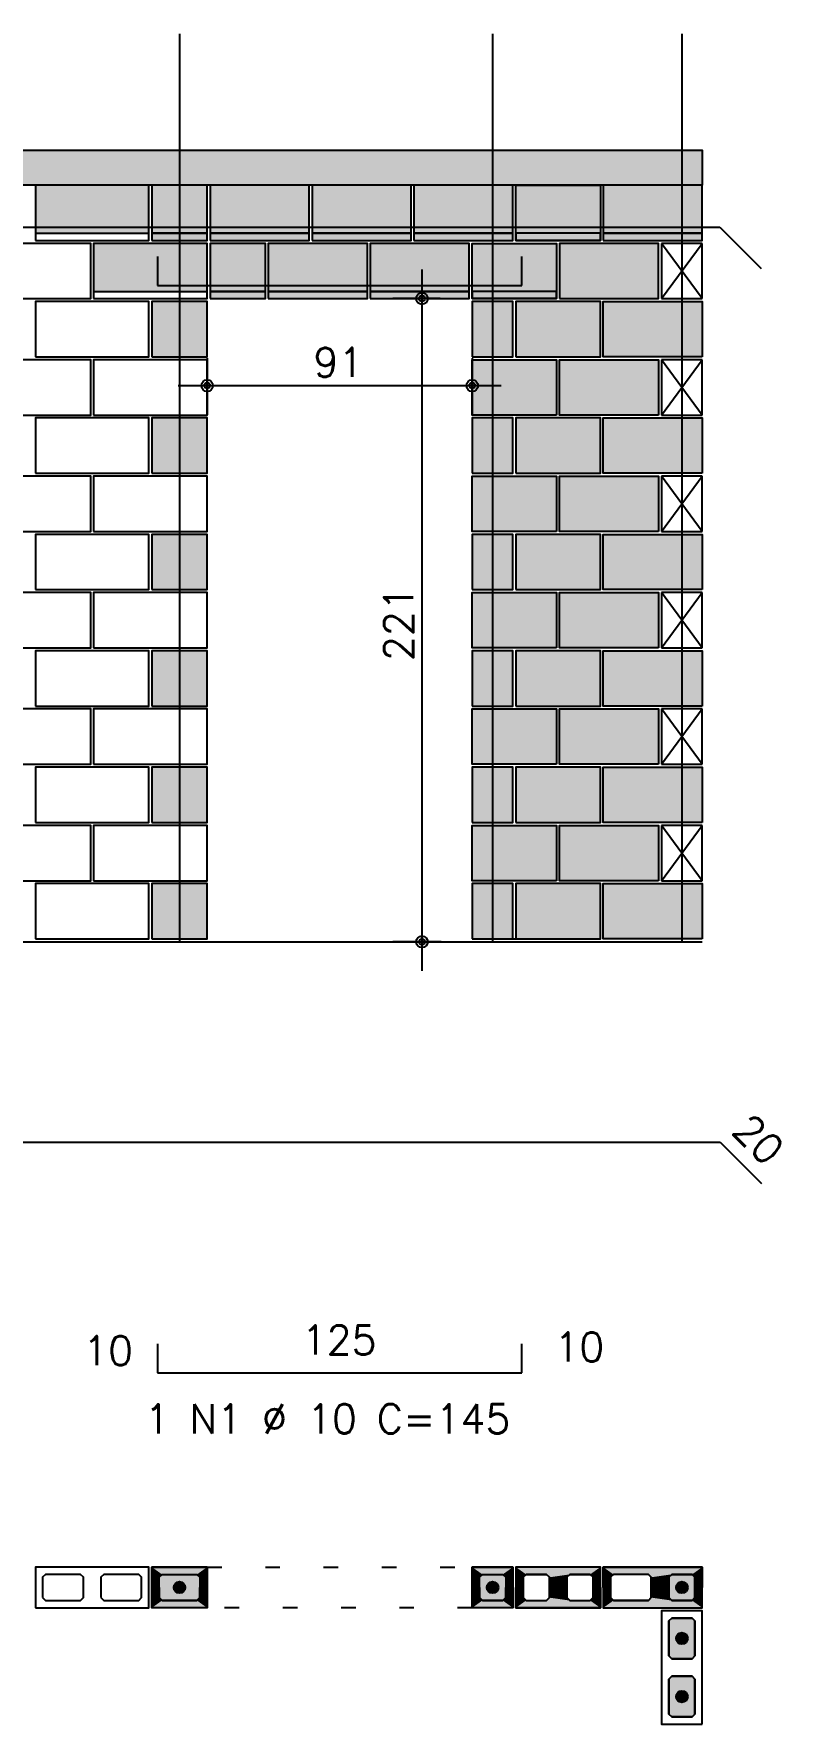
# Model space of a CAD drawing. Extents: x -1.9 to 86, y -1.6 to 61.
# Drawn here: x 60.09 to 65.21, y 31.15 to 42.76 of the extents above; entities that cross this region are included whole.
import ezdxf

# ---------------------------------------------------------------- set-up
doc = ezdxf.new("R2010")
doc.units = 0
doc.header["$MEASUREMENT"] = 0
doc.linetypes.add('ESTILO_TQS_0001', pattern=[0.45, 0.3, -0.15])
doc.linetypes.add('ESTILO_TQS_0002', pattern=[0.4, 0.1, -0.3])
for name, color, linetype in [('27', 4, 'CONTINUOUS'), ('PENA_01', 1, 'CONTINUOUS'), ('PENA_02', 2, 'CONTINUOUS'), ('PENA_03', 3, 'CONTINUOUS'), ('PENA_05', 5, 'CONTINUOUS'), ('PENA_09', 254, 'CONTINUOUS'), ('PENA_11', 252, 'CONTINUOUS'), ('PENA_21', 100, 'CONTINUOUS'), ('PENA_23', 50, 'CONTINUOUS')]:
    doc.layers.add(name, color=color, linetype=linetype)
doc.styles.get("Standard").update_dxf_attribs({"font": 'ROMANS.SHX'})

msp = doc.modelspace()

# ---------------------------------------------------------------- linework, layer by layer
at = {"layer": '27', "linetype": 'Continuous'}
for points in [[(63.396, 41.345), (63.976, 41.345), (63.976, 41.395), (63.396, 41.395), (63.396, 41.345)], [(63.096, 40.945), (63.676, 40.945), (63.676, 40.995), (63.096, 40.995), (63.096, 40.945)], [(63.396, 40.545), (63.976, 40.545), (63.976, 40.925), (63.396, 40.925), (63.396, 40.545)], [(63.676, 40.145), (63.096, 40.145), (63.096, 40.525), (63.676, 40.525), (63.676, 40.145)], [(63.396, 39.745), (63.976, 39.745), (63.976, 40.125), (63.396, 40.125), (63.396, 39.745)], [(63.676, 39.345), (63.096, 39.345), (63.096, 39.725), (63.676, 39.725), (63.676, 39.345)], [(63.396, 38.945), (63.976, 38.945), (63.976, 39.325), (63.396, 39.325), (63.396, 38.945)], [(63.676, 38.545), (63.096, 38.545), (63.096, 38.925), (63.676, 38.925), (63.676, 38.545)], [(63.396, 38.145), (63.976, 38.145), (63.976, 38.525), (63.396, 38.525), (63.396, 38.145)], [(63.676, 37.745), (63.096, 37.745), (63.096, 38.125), (63.676, 38.125), (63.676, 37.745)], [(63.396, 37.345), (63.976, 37.345), (63.976, 37.725), (63.396, 37.725), (63.396, 37.345)], [(63.676, 36.945), (63.096, 36.945), (63.096, 37.325), (63.676, 37.325), (63.676, 36.945)], [(63.396, 36.545), (63.976, 36.545), (63.976, 36.925), (63.396, 36.925), (63.396, 36.545)], [(63.976, 32.228), (63.396, 32.228), (63.396, 32.088), (63.446, 32.088), (63.446, 32.158), (63.466, 32.178), (63.606, 32.178), (63.626, 32.158), (63.626, 32.088), (63.746, 32.088), (63.746, 32.158), (63.766, 32.178), (63.906, 32.178), (63.926, 32.158), (63.926, 32.088), (63.976, 32.088), (63.976, 32.228)], [(63.976, 31.948), (63.396, 31.948), (63.396, 32.088), (63.446, 32.088), (63.446, 32.018), (63.466, 31.998), (63.606, 31.998), (63.626, 32.018), (63.626, 32.088), (63.746, 32.088), (63.746, 32.018), (63.766, 31.998), (63.906, 31.998), (63.926, 32.018), (63.926, 32.088), (63.976, 32.088), (63.976, 31.948)]]:
    msp.add_lwpolyline(points, dxfattribs=at)
for points in [[(63.396, 41.345), (63.976, 41.345), (63.976, 41.395)], [(63.396, 41.345), (63.976, 41.395), (63.396, 41.395)], [(63.396, 41.345), (63.396, 41.395), (63.396, 41.345)], [(63.096, 40.945), (63.676, 40.945), (63.676, 40.995)], [(63.096, 40.945), (63.676, 40.995), (63.096, 40.995)], [(63.096, 40.945), (63.096, 40.995), (63.096, 40.945)], [(63.396, 40.545), (63.976, 40.545), (63.976, 40.925)], [(63.396, 40.545), (63.976, 40.925), (63.396, 40.925)], [(63.396, 40.545), (63.396, 40.925), (63.396, 40.545)], [(63.676, 40.145), (63.096, 40.145), (63.096, 40.525)], [(63.676, 40.145), (63.096, 40.525), (63.676, 40.525)], [(63.676, 40.145), (63.676, 40.525), (63.676, 40.145)], [(63.396, 39.745), (63.976, 39.745), (63.976, 40.125)], [(63.396, 39.745), (63.976, 40.125), (63.396, 40.125)], [(63.396, 39.745), (63.396, 40.125), (63.396, 39.745)], [(63.676, 39.345), (63.096, 39.345), (63.096, 39.725)], [(63.676, 39.345), (63.096, 39.725), (63.676, 39.725)], [(63.676, 39.345), (63.676, 39.725), (63.676, 39.345)], [(63.396, 38.945), (63.976, 38.945), (63.976, 39.325)], [(63.396, 38.945), (63.976, 39.325), (63.396, 39.325)], [(63.396, 38.945), (63.396, 39.325), (63.396, 38.945)], [(63.676, 38.545), (63.096, 38.545), (63.096, 38.925)], [(63.676, 38.545), (63.096, 38.925), (63.676, 38.925)], [(63.676, 38.545), (63.676, 38.925), (63.676, 38.545)], [(63.396, 38.145), (63.976, 38.145), (63.976, 38.525)], [(63.396, 38.145), (63.976, 38.525), (63.396, 38.525)], [(63.396, 38.145), (63.396, 38.525), (63.396, 38.145)], [(63.676, 37.745), (63.096, 37.745), (63.096, 38.125)], [(63.676, 37.745), (63.096, 38.125), (63.676, 38.125)], [(63.676, 37.745), (63.676, 38.125), (63.676, 37.745)], [(63.396, 37.345), (63.976, 37.345), (63.976, 37.725)], [(63.396, 37.345), (63.976, 37.725), (63.396, 37.725)], [(63.396, 37.345), (63.396, 37.725), (63.396, 37.345)], [(63.676, 36.945), (63.096, 36.945), (63.096, 37.325)], [(63.676, 36.945), (63.096, 37.325), (63.676, 37.325)], [(63.676, 36.945), (63.676, 37.325), (63.676, 36.945)], [(63.396, 36.545), (63.976, 36.545), (63.976, 36.925)], [(63.396, 36.545), (63.976, 36.925), (63.396, 36.925)], [(63.396, 36.545), (63.396, 36.925), (63.396, 36.545)], [(63.976, 32.228), (63.396, 32.228), (63.466, 32.178)], [(63.396, 32.228), (63.396, 32.088), (63.446, 32.088)], [(63.396, 32.228), (63.446, 32.088), (63.446, 32.158)], [(63.396, 32.228), (63.446, 32.158), (63.466, 32.178)], [(63.976, 32.228), (63.466, 32.178), (63.606, 32.178)], [(63.976, 32.228), (63.606, 32.178), (63.626, 32.158)], [(63.976, 32.228), (63.626, 32.158), (63.766, 32.178)], [(63.626, 32.158), (63.746, 32.158), (63.766, 32.178)], [(63.976, 32.228), (63.766, 32.178), (63.906, 32.178)], [(63.976, 32.228), (63.906, 32.178), (63.926, 32.158)], [(63.976, 32.228), (63.926, 32.158), (63.976, 32.088)], [(63.396, 31.948), (63.396, 32.088), (63.446, 32.088)], [(63.396, 31.948), (63.446, 32.088), (63.446, 32.018)], [(63.626, 32.158), (63.626, 32.088), (63.746, 32.088)], [(63.626, 32.158), (63.746, 32.088), (63.746, 32.158)], [(63.626, 32.018), (63.626, 32.088), (63.746, 32.088)], [(63.626, 32.018), (63.746, 32.088), (63.746, 32.018)], [(63.976, 32.088), (63.926, 32.158), (63.926, 32.088)], [(63.976, 31.948), (63.926, 32.018), (63.976, 32.088)], [(63.976, 32.088), (63.926, 32.018), (63.926, 32.088)], [(63.396, 31.948), (63.446, 32.018), (63.466, 31.998)], [(63.976, 31.948), (63.396, 31.948), (63.466, 31.998)], [(63.976, 31.948), (63.466, 31.998), (63.606, 31.998)], [(63.976, 31.948), (63.606, 31.998), (63.626, 32.018)], [(63.976, 31.948), (63.626, 32.018), (63.766, 31.998)], [(63.626, 32.018), (63.746, 32.018), (63.766, 31.998)], [(63.976, 31.948), (63.766, 31.998), (63.906, 31.998)], [(63.976, 31.948), (63.906, 31.998), (63.926, 32.018)]]:
    msp.add_solid(points, dxfattribs=at)
at = {"layer": 'PENA_01', "linetype": 'Continuous'}
for p, q in [((60.096, 41.395), (60.876, 41.395)), ((60.896, 41.395), (61.276, 41.395)), ((61.296, 41.395), (61.976, 41.395)), ((61.996, 41.395), (62.676, 41.395)), ((62.696, 41.395), (63.376, 41.395)), ((63.996, 41.395), (64.676, 41.395)), ((62.751, 41.145), (62.751, 36.325)), ((60.496, 40.995), (61.276, 40.995)), ((61.296, 40.995), (61.676, 40.995)), ((61.696, 40.995), (62.376, 40.995)), ((62.396, 40.995), (63.076, 40.995)), ((62.876, 40.945), (62.551, 40.945)), ((61.276, 40.535), (61.276, 40.147)), ((63.096, 40.535), (63.096, 40.147)), ((61.076, 40.347), (63.296, 40.347)), ((62.883, 36.525), (62.551, 36.525))]:
    msp.add_line(p, q, dxfattribs=at)
for points in [[(60.146, 32.018), (60.166, 31.998), (60.406, 31.998), (60.426, 32.018), (60.426, 32.158), (60.406, 32.178), (60.166, 32.178), (60.146, 32.158), (60.146, 32.018)], [(60.546, 32.018), (60.566, 31.998), (60.806, 31.998), (60.826, 32.018), (60.826, 32.158), (60.806, 32.178), (60.566, 32.178), (60.546, 32.158), (60.546, 32.018)], [(60.966, 32.178), (61.206, 32.178), (61.226, 32.158), (61.226, 32.018), (61.206, 31.998), (60.966, 31.998), (60.946, 32.018), (60.946, 32.158), (60.966, 32.178)], [(63.146, 32.158), (63.166, 32.178), (63.306, 32.178), (63.326, 32.158), (63.326, 32.018), (63.306, 31.998), (63.166, 31.998), (63.146, 32.018), (63.146, 32.158)], [(64.306, 32.178), (64.066, 32.178), (64.046, 32.158), (64.046, 32.018), (64.066, 31.998), (64.306, 31.998), (64.326, 32.018), (64.326, 32.158), (64.306, 32.178)], [(64.606, 32.178), (64.466, 32.178), (64.446, 32.158), (64.446, 32.018), (64.466, 31.998), (64.606, 31.998), (64.626, 32.018), (64.626, 32.158), (64.606, 32.178)], [(64.606, 31.598), (64.626, 31.618), (64.626, 31.858), (64.606, 31.878), (64.466, 31.878), (64.446, 31.858), (64.446, 31.618), (64.466, 31.598), (64.606, 31.598)], [(64.606, 31.198), (64.626, 31.218), (64.626, 31.458), (64.606, 31.478), (64.466, 31.478), (64.446, 31.458), (64.446, 31.218), (64.466, 31.198), (64.606, 31.198)]]:
    msp.add_lwpolyline(points, dxfattribs=at)
at = {"layer": 'PENA_01', "linetype": 'ESTILO_TQS_0001'}
for points in [[(63.446, 32.018), (63.466, 31.998), (63.606, 31.998), (63.626, 32.018), (63.626, 32.158), (63.606, 32.178), (63.466, 32.178), (63.446, 32.158), (63.446, 32.018)], [(63.746, 32.018), (63.766, 31.998), (63.906, 31.998), (63.926, 32.018), (63.926, 32.158), (63.906, 32.178), (63.766, 32.178), (63.746, 32.158), (63.746, 32.018)]]:
    msp.add_lwpolyline(points, dxfattribs=at)
at = {"layer": 'PENA_02', "linetype": 'ESTILO_TQS_0001'}
for p, q in [((63.976, 41.395), (63.396, 41.395)), ((63.676, 40.995), (63.096, 40.995))]:
    msp.add_line(p, q, dxfattribs=at)
at = {"layer": 'PENA_02', "linetype": 'Continuous'}
for p, q in [((64.676, 41.325), (64.396, 41.325)), ((64.396, 41.325), (64.396, 40.945)), ((64.676, 40.945), (64.676, 41.325)), ((64.396, 40.945), (64.676, 40.945)), ((64.676, 40.525), (64.396, 40.525)), ((64.396, 40.525), (64.396, 40.145)), ((64.676, 40.145), (64.676, 40.525)), ((64.396, 40.145), (64.676, 40.145)), ((64.676, 39.725), (64.396, 39.725)), ((64.396, 39.725), (64.396, 39.345)), ((64.676, 39.345), (64.676, 39.725)), ((64.396, 39.345), (64.676, 39.345)), ((64.676, 38.925), (64.396, 38.925)), ((64.396, 38.925), (64.396, 38.545)), ((64.676, 38.545), (64.676, 38.925)), ((64.396, 38.545), (64.676, 38.545)), ((64.676, 38.125), (64.396, 38.125)), ((64.396, 38.125), (64.396, 37.745)), ((64.676, 37.745), (64.676, 38.125)), ((64.396, 37.745), (64.676, 37.745)), ((64.676, 37.325), (64.396, 37.325)), ((64.396, 37.325), (64.396, 36.945)), ((64.676, 36.945), (64.676, 37.325)), ((64.396, 36.945), (64.676, 36.945)), ((37.576, 36.525), (64.676, 36.525))]:
    msp.add_line(p, q, dxfattribs=at)
for points in [[(37.576, 41.965), (64.676, 41.965), (64.676, 41.725), (36.596, 41.725), (36.596, 41.938), (36.916, 42.045), (36.276, 42.045), (36.596, 42.152), (36.596, 42.365), (37.576, 42.365), (37.576, 41.965)], [(60.096, 41.345), (60.876, 41.345), (60.876, 41.725), (60.096, 41.725), (60.096, 41.345)], [(60.896, 41.345), (61.276, 41.345), (61.276, 41.725), (60.896, 41.725), (60.896, 41.345)], [(61.296, 41.345), (61.976, 41.345), (61.976, 41.725), (61.296, 41.725), (61.296, 41.345)], [(61.996, 41.345), (62.676, 41.345), (62.676, 41.725), (61.996, 41.725), (61.996, 41.345)], [(62.696, 41.345), (63.376, 41.345), (63.376, 41.725), (62.696, 41.725), (62.696, 41.345)], [(63.976, 41.345), (63.396, 41.345), (63.396, 41.725), (63.976, 41.725), (63.976, 41.345)], [(63.996, 41.345), (64.676, 41.345), (64.676, 41.725), (63.996, 41.725), (63.996, 41.345)], [(59.696, 40.945), (60.476, 40.945), (60.476, 41.325), (59.696, 41.325), (59.696, 40.945)], [(60.496, 40.945), (61.276, 40.945), (61.276, 41.325), (60.496, 41.325), (60.496, 40.945)], [(61.296, 40.945), (61.676, 40.945), (61.676, 41.325), (61.296, 41.325), (61.296, 40.945)], [(61.696, 40.945), (62.376, 40.945), (62.376, 41.325), (61.696, 41.325), (61.696, 40.945)], [(62.396, 40.945), (63.076, 40.945), (63.076, 41.325), (62.396, 41.325), (62.396, 40.945)], [(63.676, 40.945), (63.096, 40.945), (63.096, 41.325), (63.676, 41.325), (63.676, 40.945)], [(63.696, 40.945), (64.376, 40.945), (64.376, 41.325), (63.696, 41.325), (63.696, 40.945)], [(60.096, 40.545), (60.876, 40.545), (60.876, 40.925), (60.096, 40.925), (60.096, 40.545)], [(60.896, 40.545), (61.276, 40.545), (61.276, 40.925), (60.896, 40.925), (60.896, 40.545)], [(63.096, 40.545), (63.376, 40.545), (63.376, 40.925), (63.096, 40.925), (63.096, 40.545)], [(63.396, 40.545), (63.976, 40.545), (63.976, 40.925), (63.396, 40.925), (63.396, 40.545)], [(64.676, 40.545), (63.996, 40.545), (63.996, 40.925), (64.676, 40.925), (64.676, 40.545)], [(59.696, 40.145), (60.476, 40.145), (60.476, 40.525), (59.696, 40.525), (59.696, 40.145)], [(60.496, 40.145), (61.276, 40.145), (61.276, 40.525), (60.496, 40.525), (60.496, 40.145)], [(63.676, 40.145), (63.096, 40.145), (63.096, 40.525), (63.676, 40.525), (63.676, 40.145)], [(64.376, 40.145), (63.696, 40.145), (63.696, 40.525), (64.376, 40.525), (64.376, 40.145)], [(60.096, 39.745), (60.876, 39.745), (60.876, 40.125), (60.096, 40.125), (60.096, 39.745)], [(60.896, 39.745), (61.276, 39.745), (61.276, 40.125), (60.896, 40.125), (60.896, 39.745)], [(63.096, 39.745), (63.376, 39.745), (63.376, 40.125), (63.096, 40.125), (63.096, 39.745)], [(63.396, 39.745), (63.976, 39.745), (63.976, 40.125), (63.396, 40.125), (63.396, 39.745)], [(64.676, 39.745), (63.996, 39.745), (63.996, 40.125), (64.676, 40.125), (64.676, 39.745)], [(59.696, 39.345), (60.476, 39.345), (60.476, 39.725), (59.696, 39.725), (59.696, 39.345)], [(60.496, 39.345), (61.276, 39.345), (61.276, 39.725), (60.496, 39.725), (60.496, 39.345)], [(63.676, 39.345), (63.096, 39.345), (63.096, 39.725), (63.676, 39.725), (63.676, 39.345)], [(64.376, 39.345), (63.696, 39.345), (63.696, 39.725), (64.376, 39.725), (64.376, 39.345)], [(60.096, 38.945), (60.876, 38.945), (60.876, 39.325), (60.096, 39.325), (60.096, 38.945)], [(60.896, 38.945), (61.276, 38.945), (61.276, 39.325), (60.896, 39.325), (60.896, 38.945)], [(63.096, 38.945), (63.376, 38.945), (63.376, 39.325), (63.096, 39.325), (63.096, 38.945)], [(63.396, 38.945), (63.976, 38.945), (63.976, 39.325), (63.396, 39.325), (63.396, 38.945)], [(64.676, 38.945), (63.996, 38.945), (63.996, 39.325), (64.676, 39.325), (64.676, 38.945)], [(59.696, 38.545), (60.476, 38.545), (60.476, 38.925), (59.696, 38.925), (59.696, 38.545)], [(60.496, 38.545), (61.276, 38.545), (61.276, 38.925), (60.496, 38.925), (60.496, 38.545)], [(63.676, 38.545), (63.096, 38.545), (63.096, 38.925), (63.676, 38.925), (63.676, 38.545)], [(64.376, 38.545), (63.696, 38.545), (63.696, 38.925), (64.376, 38.925), (64.376, 38.545)], [(60.096, 38.145), (60.876, 38.145), (60.876, 38.525), (60.096, 38.525), (60.096, 38.145)], [(60.896, 38.145), (61.276, 38.145), (61.276, 38.525), (60.896, 38.525), (60.896, 38.145)], [(63.096, 38.145), (63.376, 38.145), (63.376, 38.525), (63.096, 38.525), (63.096, 38.145)], [(63.396, 38.145), (63.976, 38.145), (63.976, 38.525), (63.396, 38.525), (63.396, 38.145)], [(64.676, 38.145), (63.996, 38.145), (63.996, 38.525), (64.676, 38.525), (64.676, 38.145)], [(59.696, 37.745), (60.476, 37.745), (60.476, 38.125), (59.696, 38.125), (59.696, 37.745)], [(60.496, 37.745), (61.276, 37.745), (61.276, 38.125), (60.496, 38.125), (60.496, 37.745)], [(63.676, 37.745), (63.096, 37.745), (63.096, 38.125), (63.676, 38.125), (63.676, 37.745)], [(64.376, 37.745), (63.696, 37.745), (63.696, 38.125), (64.376, 38.125), (64.376, 37.745)], [(60.096, 37.345), (60.876, 37.345), (60.876, 37.725), (60.096, 37.725), (60.096, 37.345)], [(60.896, 37.345), (61.276, 37.345), (61.276, 37.725), (60.896, 37.725), (60.896, 37.345)], [(63.096, 37.345), (63.376, 37.345), (63.376, 37.725), (63.096, 37.725), (63.096, 37.345)], [(63.396, 37.345), (63.976, 37.345), (63.976, 37.725), (63.396, 37.725), (63.396, 37.345)], [(64.676, 37.345), (63.996, 37.345), (63.996, 37.725), (64.676, 37.725), (64.676, 37.345)], [(59.696, 36.945), (60.476, 36.945), (60.476, 37.325), (59.696, 37.325), (59.696, 36.945)], [(60.496, 36.945), (61.276, 36.945), (61.276, 37.325), (60.496, 37.325), (60.496, 36.945)], [(63.676, 36.945), (63.096, 36.945), (63.096, 37.325), (63.676, 37.325), (63.676, 36.945)], [(64.376, 36.945), (63.696, 36.945), (63.696, 37.325), (64.376, 37.325), (64.376, 36.945)], [(60.096, 36.545), (60.876, 36.545), (60.876, 36.925), (60.096, 36.925), (60.096, 36.545)], [(60.896, 36.545), (61.276, 36.545), (61.276, 36.925), (60.896, 36.925), (60.896, 36.545)], [(63.096, 36.545), (63.376, 36.545), (63.376, 36.925), (63.096, 36.925), (63.096, 36.545)], [(63.396, 36.545), (63.976, 36.545), (63.976, 36.925), (63.396, 36.925), (63.396, 36.545)], [(64.676, 36.545), (63.996, 36.545), (63.996, 36.925), (64.676, 36.925), (64.676, 36.545)], [(60.096, 31.948), (60.876, 31.948), (60.876, 32.228), (60.096, 32.228), (60.096, 31.948)], [(60.896, 32.228), (61.276, 32.228), (61.276, 31.948), (60.896, 31.948), (60.896, 32.228)], [(63.096, 32.228), (63.376, 32.228), (63.376, 31.948), (63.096, 31.948), (63.096, 32.228)], [(63.396, 31.948), (63.976, 31.948), (63.976, 32.228), (63.396, 32.228), (63.396, 31.948)], [(64.676, 32.228), (63.996, 32.228), (63.996, 31.948), (64.676, 31.948), (64.676, 32.228)], [(64.676, 31.148), (64.676, 31.928), (64.396, 31.928), (64.396, 31.148), (64.676, 31.148)]]:
    msp.add_lwpolyline(points, dxfattribs=at)
for centre, radius in [((62.751, 40.945), 0.04), ((62.751, 40.945), 0.02), ((61.276, 40.347), 0.04), ((61.276, 40.347), 0.02), ((63.096, 40.347), 0.04), ((63.096, 40.347), 0.02), ((62.751, 36.525), 0.04), ((62.751, 36.525), 0.02)]:
    msp.add_circle(centre, radius, dxfattribs=at)
at = {"layer": 'PENA_03', "linetype": 'Continuous'}
for p, q in [((64.396, 40.945), (64.676, 41.325)), ((64.676, 40.945), (64.396, 41.325)), ((64.396, 40.145), (64.676, 40.525)), ((64.676, 40.145), (64.396, 40.525)), ((64.396, 39.345), (64.676, 39.725)), ((64.676, 39.345), (64.396, 39.725)), ((64.396, 38.545), (64.676, 38.925)), ((64.676, 38.545), (64.396, 38.925)), ((64.396, 37.745), (64.676, 38.125)), ((64.676, 37.745), (64.396, 38.125)), ((64.396, 36.945), (64.676, 37.325)), ((64.676, 36.945), (64.396, 37.325)), ((63.096, 36.545), (63.496, 36.545))]:
    msp.add_line(p, q, dxfattribs=at)
for points in [[(61.226, 32.018), (61.206, 31.998), (60.966, 31.998), (60.946, 32.018), (60.946, 32.158), (60.966, 32.178), (61.206, 32.178), (61.226, 32.158), (61.226, 32.018)], [(63.306, 32.178), (63.326, 32.158), (63.326, 32.018), (63.306, 31.998), (63.166, 31.998), (63.146, 32.018), (63.146, 32.158), (63.166, 32.178), (63.306, 32.178)], [(64.466, 31.998), (64.446, 32.018), (64.446, 32.158), (64.466, 32.178), (64.606, 32.178), (64.626, 32.158), (64.626, 32.018), (64.606, 31.998), (64.466, 31.998)], [(64.606, 31.878), (64.626, 31.858), (64.626, 31.618), (64.606, 31.598), (64.466, 31.598), (64.446, 31.618), (64.446, 31.858), (64.466, 31.878), (64.606, 31.878)], [(64.606, 31.478), (64.626, 31.458), (64.626, 31.218), (64.606, 31.198), (64.466, 31.198), (64.446, 31.218), (64.446, 31.458), (64.466, 31.478), (64.606, 31.478)]]:
    msp.add_lwpolyline(points, dxfattribs=at)
at = {"layer": 'PENA_03', "linetype": 'ESTILO_TQS_0002'}
msp.add_lwpolyline([(63.096, 31.948), (61.276, 31.948), (61.276, 32.228), (63.096, 32.228), (63.096, 31.948)], dxfattribs=at)
at = {"layer": 'PENA_03', "linetype": 'Continuous'}
for centre in [(61.086, 32.088), (63.236, 32.088), (64.536, 32.088), (64.536, 31.738), (64.536, 31.338)]:
    msp.add_circle(centre, 0.04, dxfattribs=at)
for points in [[(61.126, 32.088), (61.066, 32.123), (61.048, 32.102)], [(61.126, 32.088), (61.048, 32.102), (61.048, 32.075)], [(61.126, 32.088), (61.048, 32.075), (61.066, 32.054)], [(61.126, 32.088), (61.093, 32.128), (61.066, 32.123)], [(61.126, 32.088), (61.066, 32.054), (61.093, 32.049)], [(61.126, 32.088), (61.116, 32.114), (61.093, 32.128)], [(61.126, 32.088), (61.093, 32.049), (61.116, 32.063)], [(61.126, 32.088), (61.116, 32.063), (61.126, 32.088)], [(63.276, 32.088), (63.216, 32.123), (63.198, 32.102)], [(63.276, 32.088), (63.198, 32.102), (63.198, 32.075)], [(63.276, 32.088), (63.198, 32.075), (63.216, 32.054)], [(63.276, 32.088), (63.243, 32.128), (63.216, 32.123)], [(63.276, 32.088), (63.216, 32.054), (63.243, 32.049)], [(63.276, 32.088), (63.266, 32.114), (63.243, 32.128)], [(63.276, 32.088), (63.243, 32.049), (63.266, 32.063)], [(63.276, 32.088), (63.266, 32.063), (63.276, 32.088)], [(64.576, 32.088), (64.516, 32.123), (64.498, 32.102)], [(64.576, 32.088), (64.498, 32.102), (64.498, 32.075)], [(64.576, 32.088), (64.498, 32.075), (64.516, 32.054)], [(64.576, 32.088), (64.543, 32.128), (64.516, 32.123)], [(64.576, 32.088), (64.516, 32.054), (64.543, 32.049)], [(64.576, 32.088), (64.566, 32.114), (64.543, 32.128)], [(64.576, 32.088), (64.543, 32.049), (64.566, 32.063)], [(64.576, 32.088), (64.566, 32.063), (64.576, 32.088)], [(64.576, 31.738), (64.516, 31.773), (64.498, 31.752)], [(64.576, 31.738), (64.498, 31.752), (64.498, 31.725)], [(64.576, 31.738), (64.498, 31.725), (64.516, 31.704)], [(64.576, 31.738), (64.543, 31.778), (64.516, 31.773)], [(64.576, 31.738), (64.516, 31.704), (64.543, 31.699)], [(64.576, 31.738), (64.566, 31.764), (64.543, 31.778)], [(64.576, 31.738), (64.543, 31.699), (64.566, 31.713)], [(64.576, 31.738), (64.566, 31.713), (64.576, 31.738)], [(64.576, 31.338), (64.516, 31.373), (64.498, 31.352)], [(64.576, 31.338), (64.543, 31.378), (64.516, 31.373)], [(64.576, 31.338), (64.566, 31.364), (64.543, 31.378)], [(64.576, 31.338), (64.498, 31.352), (64.498, 31.325)], [(64.576, 31.338), (64.498, 31.325), (64.516, 31.304)], [(64.576, 31.338), (64.516, 31.304), (64.543, 31.299)], [(64.576, 31.338), (64.543, 31.299), (64.566, 31.313)], [(64.576, 31.338), (64.566, 31.313), (64.576, 31.338)]]:
    msp.add_solid(points, dxfattribs=at)
at = {"layer": 'PENA_05', "linetype": 'Continuous'}
for p, q in [((50.645, 41.435), (64.797, 41.435)), ((64.797, 41.435), (65.08, 41.152)), ((60.936, 41.235), (60.936, 41.035)), ((63.436, 41.035), (63.436, 41.235)), ((60.936, 41.035), (63.436, 41.035)), ((50.648, 35.148), (64.799, 35.148)), ((64.799, 35.148), (65.082, 34.865)), ((60.936, 33.762), (60.936, 33.562)), ((63.436, 33.562), (63.436, 33.762)), ((60.936, 33.562), (63.436, 33.562))]:
    msp.add_line(p, q, dxfattribs=at)
for points in [[(61.086, 42.765), (61.086, 36.525)], [(63.236, 42.765), (63.236, 36.525)], [(64.536, 42.765), (64.536, 36.525)]]:
    msp.add_lwpolyline(points, dxfattribs=at)
at = {"layer": 'PENA_09', "linetype": 'Continuous'}
for points in [[(60.096, 41.395), (60.876, 41.395), (60.876, 41.725), (60.096, 41.725), (60.096, 41.395)], [(60.896, 41.395), (61.276, 41.395), (61.276, 41.725), (60.896, 41.725), (60.896, 41.395)], [(61.296, 41.395), (61.976, 41.395), (61.976, 41.725), (61.296, 41.725), (61.296, 41.395)], [(61.996, 41.395), (62.676, 41.395), (62.676, 41.725), (61.996, 41.725), (61.996, 41.395)], [(62.696, 41.395), (63.376, 41.395), (63.376, 41.725), (62.696, 41.725), (62.696, 41.395)], [(63.396, 41.725), (63.976, 41.725), (63.976, 41.395), (63.396, 41.395), (63.396, 41.725)], [(63.996, 41.395), (64.676, 41.395), (64.676, 41.725), (63.996, 41.725), (63.996, 41.395)], [(60.496, 40.995), (61.276, 40.995), (61.276, 41.325), (60.496, 41.325), (60.496, 40.995)], [(61.296, 40.995), (61.676, 40.995), (61.676, 41.325), (61.296, 41.325), (61.296, 40.995)], [(61.696, 40.995), (62.376, 40.995), (62.376, 41.325), (61.696, 41.325), (61.696, 40.995)], [(62.396, 40.995), (63.076, 40.995), (63.076, 41.325), (62.396, 41.325), (62.396, 40.995)], [(63.096, 41.325), (63.676, 41.325), (63.676, 40.995), (63.096, 40.995), (63.096, 41.325)], [(63.096, 40.545), (63.376, 40.545), (63.376, 40.925), (63.096, 40.925), (63.096, 40.545)], [(63.096, 39.745), (63.376, 39.745), (63.376, 40.125), (63.096, 40.125), (63.096, 39.745)], [(63.096, 38.945), (63.376, 38.945), (63.376, 39.325), (63.096, 39.325), (63.096, 38.945)], [(63.096, 38.145), (63.376, 38.145), (63.376, 38.525), (63.096, 38.525), (63.096, 38.145)], [(63.096, 37.345), (63.376, 37.345), (63.376, 37.725), (63.096, 37.725), (63.096, 37.345)], [(63.096, 36.545), (63.376, 36.545), (63.376, 36.925), (63.096, 36.925), (63.096, 36.545)], [(63.326, 32.088), (63.376, 32.088), (63.376, 32.228), (63.096, 32.228), (63.096, 32.088), (63.146, 32.088), (63.146, 32.158), (63.166, 32.178), (63.306, 32.178), (63.326, 32.158), (63.326, 32.088)], [(63.326, 32.088), (63.376, 32.088), (63.376, 31.948), (63.096, 31.948), (63.096, 32.088), (63.146, 32.088), (63.146, 32.018), (63.166, 31.998), (63.306, 31.998), (63.326, 32.018), (63.326, 32.088)]]:
    msp.add_lwpolyline(points, dxfattribs=at)
for points in [[(60.096, 41.395), (60.876, 41.395), (60.876, 41.725)], [(60.096, 41.395), (60.876, 41.725), (60.096, 41.725)], [(60.096, 41.395), (60.096, 41.725), (60.096, 41.395)], [(60.896, 41.395), (61.276, 41.395), (61.276, 41.725)], [(60.896, 41.395), (61.276, 41.725), (60.896, 41.725)], [(60.896, 41.395), (60.896, 41.725), (60.896, 41.395)], [(61.296, 41.395), (61.976, 41.395), (61.976, 41.725)], [(61.296, 41.395), (61.976, 41.725), (61.296, 41.725)], [(61.296, 41.395), (61.296, 41.725), (61.296, 41.395)], [(61.996, 41.395), (62.676, 41.395), (62.676, 41.725)], [(61.996, 41.395), (62.676, 41.725), (61.996, 41.725)], [(61.996, 41.395), (61.996, 41.725), (61.996, 41.395)], [(62.696, 41.395), (63.376, 41.395), (63.376, 41.725)], [(62.696, 41.395), (63.376, 41.725), (62.696, 41.725)], [(62.696, 41.395), (62.696, 41.725), (62.696, 41.395)], [(63.396, 41.725), (63.976, 41.725), (63.976, 41.395)], [(63.396, 41.725), (63.976, 41.395), (63.396, 41.395)], [(63.396, 41.725), (63.396, 41.395), (63.396, 41.725)], [(63.996, 41.395), (64.676, 41.395), (64.676, 41.725)], [(63.996, 41.395), (64.676, 41.725), (63.996, 41.725)], [(63.996, 41.395), (63.996, 41.725), (63.996, 41.395)], [(60.496, 40.995), (61.276, 40.995), (61.276, 41.325)], [(60.496, 40.995), (61.276, 41.325), (60.496, 41.325)], [(60.496, 40.995), (60.496, 41.325), (60.496, 40.995)], [(61.296, 40.995), (61.676, 40.995), (61.676, 41.325)], [(61.296, 40.995), (61.676, 41.325), (61.296, 41.325)], [(61.296, 40.995), (61.296, 41.325), (61.296, 40.995)], [(61.696, 40.995), (62.376, 40.995), (62.376, 41.325)], [(61.696, 40.995), (62.376, 41.325), (61.696, 41.325)], [(61.696, 40.995), (61.696, 41.325), (61.696, 40.995)], [(62.396, 40.995), (63.076, 40.995), (63.076, 41.325)], [(62.396, 40.995), (63.076, 41.325), (62.396, 41.325)], [(62.396, 40.995), (62.396, 41.325), (62.396, 40.995)], [(63.096, 41.325), (63.676, 41.325), (63.676, 40.995)], [(63.096, 41.325), (63.676, 40.995), (63.096, 40.995)], [(63.096, 41.325), (63.096, 40.995), (63.096, 41.325)], [(63.096, 40.545), (63.376, 40.545), (63.376, 40.925)], [(63.096, 40.545), (63.376, 40.925), (63.096, 40.925)], [(63.096, 40.545), (63.096, 40.925), (63.096, 40.545)], [(63.096, 39.745), (63.376, 39.745), (63.376, 40.125)], [(63.096, 39.745), (63.376, 40.125), (63.096, 40.125)], [(63.096, 39.745), (63.096, 40.125), (63.096, 39.745)], [(63.096, 38.945), (63.376, 38.945), (63.376, 39.325)], [(63.096, 38.945), (63.376, 39.325), (63.096, 39.325)], [(63.096, 38.945), (63.096, 39.325), (63.096, 38.945)], [(63.096, 38.145), (63.376, 38.145), (63.376, 38.525)], [(63.096, 38.145), (63.376, 38.525), (63.096, 38.525)], [(63.096, 38.145), (63.096, 38.525), (63.096, 38.145)], [(63.096, 37.345), (63.376, 37.345), (63.376, 37.725)], [(63.096, 37.345), (63.376, 37.725), (63.096, 37.725)], [(63.096, 37.345), (63.096, 37.725), (63.096, 37.345)], [(63.096, 36.545), (63.376, 36.545), (63.376, 36.925)], [(63.096, 36.545), (63.376, 36.925), (63.096, 36.925)], [(63.096, 36.545), (63.096, 36.925), (63.096, 36.545)], [(63.096, 32.088), (63.146, 32.158), (63.096, 32.228)], [(63.146, 32.158), (63.166, 32.178), (63.096, 32.228)], [(63.096, 32.228), (63.166, 32.178), (63.376, 32.228)], [(63.166, 32.178), (63.306, 32.178), (63.376, 32.228)], [(63.376, 32.228), (63.306, 32.178), (63.326, 32.158)], [(63.376, 32.088), (63.376, 32.228), (63.326, 32.158)], [(63.146, 32.158), (63.096, 32.088), (63.146, 32.088)], [(63.096, 32.088), (63.146, 32.018), (63.096, 31.948)], [(63.146, 32.018), (63.096, 32.088), (63.146, 32.088)], [(63.326, 32.088), (63.376, 32.088), (63.326, 32.158)], [(63.326, 32.088), (63.376, 32.088), (63.326, 32.018)], [(63.376, 32.088), (63.376, 31.948), (63.326, 32.018)], [(63.146, 32.018), (63.166, 31.998), (63.096, 31.948)], [(63.096, 31.948), (63.166, 31.998), (63.376, 31.948)], [(63.166, 31.998), (63.306, 31.998), (63.376, 31.948)], [(63.376, 31.948), (63.306, 31.998), (63.326, 32.018)]]:
    msp.add_solid(points, dxfattribs=at)
at = {"layer": 'PENA_11', "linetype": 'Continuous'}
for points in [[(64.676, 41.725), (36.596, 41.725), (37.576, 41.965)], [(64.676, 41.725), (37.576, 41.965), (64.676, 41.965)], [(61.226, 32.018), (60.946, 32.158), (60.966, 32.178)], [(61.226, 32.018), (60.966, 32.178), (61.206, 32.178)], [(61.226, 32.018), (61.206, 32.178), (61.226, 32.158)], [(63.306, 32.178), (63.166, 31.998), (63.146, 32.018)], [(63.306, 32.178), (63.146, 32.018), (63.146, 32.158)], [(63.306, 32.178), (63.146, 32.158), (63.166, 32.178)], [(63.306, 32.178), (63.306, 31.998), (63.166, 31.998)], [(63.306, 32.178), (63.166, 32.178), (63.306, 32.178)], [(63.306, 32.178), (63.326, 32.158), (63.326, 32.018)], [(63.306, 32.178), (63.326, 32.018), (63.306, 31.998)], [(64.466, 31.998), (64.446, 32.158), (64.466, 32.178)], [(64.466, 31.998), (64.466, 32.178), (64.606, 32.178)], [(64.466, 31.998), (64.606, 32.178), (64.626, 32.158)], [(61.226, 32.018), (60.946, 32.018), (60.946, 32.158)], [(61.226, 32.018), (61.226, 32.158), (61.226, 32.018)], [(64.466, 31.998), (64.446, 32.018), (64.446, 32.158)], [(64.466, 31.998), (64.626, 32.158), (64.626, 32.018)], [(61.226, 32.018), (60.966, 31.998), (60.946, 32.018)], [(61.226, 32.018), (61.206, 31.998), (60.966, 31.998)], [(64.466, 31.998), (64.626, 32.018), (64.606, 31.998)], [(64.466, 31.998), (64.606, 31.998), (64.466, 31.998)], [(64.606, 31.878), (64.466, 31.598), (64.446, 31.618)], [(64.606, 31.878), (64.446, 31.618), (64.446, 31.858)], [(64.606, 31.878), (64.446, 31.858), (64.466, 31.878)], [(64.606, 31.878), (64.606, 31.598), (64.466, 31.598)], [(64.606, 31.878), (64.466, 31.878), (64.606, 31.878)], [(64.606, 31.878), (64.626, 31.858), (64.626, 31.618)], [(64.606, 31.878), (64.626, 31.618), (64.606, 31.598)], [(64.606, 31.478), (64.466, 31.198), (64.446, 31.218)], [(64.606, 31.478), (64.446, 31.218), (64.446, 31.458)], [(64.606, 31.478), (64.446, 31.458), (64.466, 31.478)], [(64.606, 31.478), (64.606, 31.198), (64.466, 31.198)], [(64.606, 31.478), (64.466, 31.478), (64.606, 31.478)], [(64.606, 31.478), (64.626, 31.458), (64.626, 31.218)], [(64.606, 31.478), (64.626, 31.218), (64.606, 31.198)]]:
    msp.add_solid(points, dxfattribs=at)
at = {"layer": 'PENA_21', "linetype": 'Continuous'}
for points in [[(61.296, 41.345), (61.976, 41.345), (61.976, 41.395), (61.296, 41.395), (61.296, 41.345)], [(61.996, 41.345), (62.676, 41.345), (62.676, 41.395), (61.996, 41.395), (61.996, 41.345)], [(62.696, 41.345), (63.376, 41.345), (63.376, 41.395), (62.696, 41.395), (62.696, 41.345)], [(63.996, 41.345), (64.676, 41.345), (64.676, 41.395), (63.996, 41.395), (63.996, 41.345)], [(63.696, 40.945), (64.376, 40.945), (64.376, 41.325), (63.696, 41.325), (63.696, 40.945)], [(61.696, 40.945), (62.376, 40.945), (62.376, 40.995), (61.696, 40.995), (61.696, 40.945)], [(62.396, 40.945), (63.076, 40.945), (63.076, 40.995), (62.396, 40.995), (62.396, 40.945)], [(64.676, 40.545), (63.996, 40.545), (63.996, 40.925), (64.676, 40.925), (64.676, 40.545)], [(64.376, 40.145), (63.696, 40.145), (63.696, 40.525), (64.376, 40.525), (64.376, 40.145)], [(64.676, 39.745), (63.996, 39.745), (63.996, 40.125), (64.676, 40.125), (64.676, 39.745)], [(64.376, 39.345), (63.696, 39.345), (63.696, 39.725), (64.376, 39.725), (64.376, 39.345)], [(64.676, 38.945), (63.996, 38.945), (63.996, 39.325), (64.676, 39.325), (64.676, 38.945)], [(64.376, 38.545), (63.696, 38.545), (63.696, 38.925), (64.376, 38.925), (64.376, 38.545)], [(64.676, 38.145), (63.996, 38.145), (63.996, 38.525), (64.676, 38.525), (64.676, 38.145)], [(64.376, 37.745), (63.696, 37.745), (63.696, 38.125), (64.376, 38.125), (64.376, 37.745)], [(64.676, 37.345), (63.996, 37.345), (63.996, 37.725), (64.676, 37.725), (64.676, 37.345)], [(64.376, 36.945), (63.696, 36.945), (63.696, 37.325), (64.376, 37.325), (64.376, 36.945)], [(64.676, 36.545), (63.996, 36.545), (63.996, 36.925), (64.676, 36.925), (64.676, 36.545)], [(64.676, 32.088), (64.626, 32.088), (64.626, 32.158), (64.606, 32.178), (64.466, 32.178), (64.446, 32.158), (64.446, 32.088), (64.326, 32.088), (64.326, 32.158), (64.306, 32.178), (64.066, 32.178), (64.046, 32.158), (64.046, 32.088), (63.996, 32.088), (63.996, 32.228), (64.676, 32.228), (64.676, 32.088)], [(64.676, 32.088), (64.626, 32.088), (64.626, 32.018), (64.606, 31.998), (64.466, 31.998), (64.446, 32.018), (64.446, 32.088), (64.326, 32.088), (64.326, 32.018), (64.306, 31.998), (64.066, 31.998), (64.046, 32.018), (64.046, 32.088), (63.996, 32.088), (63.996, 31.948), (64.676, 31.948), (64.676, 32.088)]]:
    msp.add_lwpolyline(points, dxfattribs=at)
for points in [[(61.296, 41.345), (61.976, 41.345), (61.976, 41.395)], [(61.296, 41.345), (61.976, 41.395), (61.296, 41.395)], [(61.296, 41.345), (61.296, 41.395), (61.296, 41.345)], [(61.996, 41.345), (62.676, 41.345), (62.676, 41.395)], [(61.996, 41.345), (62.676, 41.395), (61.996, 41.395)], [(61.996, 41.345), (61.996, 41.395), (61.996, 41.345)], [(62.696, 41.345), (63.376, 41.345), (63.376, 41.395)], [(62.696, 41.345), (63.376, 41.395), (62.696, 41.395)], [(62.696, 41.345), (62.696, 41.395), (62.696, 41.345)], [(63.996, 41.345), (64.676, 41.345), (64.676, 41.395)], [(63.996, 41.345), (64.676, 41.395), (63.996, 41.395)], [(63.996, 41.345), (63.996, 41.395), (63.996, 41.345)], [(63.696, 40.945), (64.376, 40.945), (64.376, 41.325)], [(63.696, 40.945), (64.376, 41.325), (63.696, 41.325)], [(63.696, 40.945), (63.696, 41.325), (63.696, 40.945)], [(61.696, 40.945), (62.376, 40.945), (62.376, 40.995)], [(61.696, 40.945), (62.376, 40.995), (61.696, 40.995)], [(61.696, 40.945), (61.696, 40.995), (61.696, 40.945)], [(62.396, 40.945), (63.076, 40.945), (63.076, 40.995)], [(62.396, 40.945), (63.076, 40.995), (62.396, 40.995)], [(62.396, 40.945), (62.396, 40.995), (62.396, 40.945)], [(64.676, 40.545), (63.996, 40.545), (63.996, 40.925)], [(64.676, 40.545), (63.996, 40.925), (64.676, 40.925)], [(64.676, 40.545), (64.676, 40.925), (64.676, 40.545)], [(64.376, 40.145), (63.696, 40.145), (63.696, 40.525)], [(64.376, 40.145), (63.696, 40.525), (64.376, 40.525)], [(64.376, 40.145), (64.376, 40.525), (64.376, 40.145)], [(64.676, 39.745), (63.996, 39.745), (63.996, 40.125)], [(64.676, 39.745), (63.996, 40.125), (64.676, 40.125)], [(64.676, 39.745), (64.676, 40.125), (64.676, 39.745)], [(64.376, 39.345), (63.696, 39.345), (63.696, 39.725)], [(64.376, 39.345), (63.696, 39.725), (64.376, 39.725)], [(64.376, 39.345), (64.376, 39.725), (64.376, 39.345)], [(64.676, 38.945), (63.996, 38.945), (63.996, 39.325)], [(64.676, 38.945), (63.996, 39.325), (64.676, 39.325)], [(64.676, 38.945), (64.676, 39.325), (64.676, 38.945)], [(64.376, 38.545), (63.696, 38.545), (63.696, 38.925)], [(64.376, 38.545), (63.696, 38.925), (64.376, 38.925)], [(64.376, 38.545), (64.376, 38.925), (64.376, 38.545)], [(64.676, 38.145), (63.996, 38.145), (63.996, 38.525)], [(64.676, 38.145), (63.996, 38.525), (64.676, 38.525)], [(64.676, 38.145), (64.676, 38.525), (64.676, 38.145)], [(64.376, 37.745), (63.696, 37.745), (63.696, 38.125)], [(64.376, 37.745), (63.696, 38.125), (64.376, 38.125)], [(64.376, 37.745), (64.376, 38.125), (64.376, 37.745)], [(64.676, 37.345), (63.996, 37.345), (63.996, 37.725)], [(64.676, 37.345), (63.996, 37.725), (64.676, 37.725)], [(64.676, 37.345), (64.676, 37.725), (64.676, 37.345)], [(64.376, 36.945), (63.696, 36.945), (63.696, 37.325)], [(64.376, 36.945), (63.696, 37.325), (64.376, 37.325)], [(64.376, 36.945), (64.376, 37.325), (64.376, 36.945)], [(64.676, 36.545), (63.996, 36.545), (63.996, 36.925)], [(64.676, 36.545), (63.996, 36.925), (64.676, 36.925)], [(64.676, 36.545), (64.676, 36.925), (64.676, 36.545)], [(64.676, 32.228), (64.066, 32.178), (63.996, 32.228)], [(64.066, 32.178), (64.046, 32.158), (63.996, 32.228)], [(63.996, 32.228), (64.046, 32.158), (63.996, 32.088)], [(64.306, 32.178), (64.066, 32.178), (64.676, 32.228)], [(64.326, 32.158), (64.306, 32.178), (64.676, 32.228)], [(64.676, 32.228), (64.466, 32.178), (64.326, 32.158)], [(64.326, 32.088), (64.326, 32.158), (64.466, 32.178)], [(64.326, 32.088), (64.466, 32.178), (64.446, 32.158)], [(64.676, 32.228), (64.606, 32.178), (64.466, 32.178)], [(64.676, 32.228), (64.626, 32.158), (64.606, 32.178)], [(64.676, 32.228), (64.676, 32.088), (64.626, 32.088)], [(64.676, 32.228), (64.626, 32.088), (64.626, 32.158)], [(64.046, 32.158), (64.046, 32.088), (63.996, 32.088)], [(63.996, 31.948), (64.046, 32.018), (63.996, 32.088)], [(64.046, 32.018), (64.046, 32.088), (63.996, 32.088)], [(64.326, 32.088), (64.446, 32.158), (64.446, 32.088)], [(64.326, 32.088), (64.326, 32.018), (64.466, 31.998)], [(64.326, 32.088), (64.466, 31.998), (64.446, 32.018)], [(64.326, 32.088), (64.446, 32.018), (64.446, 32.088)], [(64.676, 31.948), (64.676, 32.088), (64.626, 32.088)], [(64.676, 31.948), (64.626, 32.088), (64.626, 32.018)], [(64.066, 31.998), (64.046, 32.018), (63.996, 31.948)], [(64.676, 31.948), (64.066, 31.998), (63.996, 31.948)], [(64.306, 31.998), (64.066, 31.998), (64.676, 31.948)], [(64.326, 32.018), (64.306, 31.998), (64.676, 31.948)], [(64.676, 31.948), (64.466, 31.998), (64.326, 32.018)], [(64.676, 31.948), (64.606, 31.998), (64.466, 31.998)], [(64.676, 31.948), (64.626, 32.018), (64.606, 31.998)]]:
    msp.add_solid(points, dxfattribs=at)
at = {"layer": 'PENA_23', "linetype": 'Continuous'}
for points in [[(60.896, 41.345), (61.276, 41.345), (61.276, 41.395), (60.896, 41.395), (60.896, 41.345)], [(60.896, 40.545), (61.276, 40.545), (61.276, 40.925), (60.896, 40.925), (60.896, 40.545)], [(61.296, 40.945), (61.676, 40.945), (61.676, 40.995), (61.296, 40.995), (61.296, 40.945)], [(60.896, 39.745), (61.276, 39.745), (61.276, 40.125), (60.896, 40.125), (60.896, 39.745)], [(60.896, 38.945), (61.276, 38.945), (61.276, 39.325), (60.896, 39.325), (60.896, 38.945)], [(60.896, 38.145), (61.276, 38.145), (61.276, 38.525), (60.896, 38.525), (60.896, 38.145)], [(60.896, 37.345), (61.276, 37.345), (61.276, 37.725), (60.896, 37.725), (60.896, 37.345)], [(60.896, 36.545), (61.276, 36.545), (61.276, 36.925), (60.896, 36.925), (60.896, 36.545)], [(61.226, 32.088), (61.276, 32.088), (61.276, 32.228), (60.896, 32.228), (60.896, 32.088), (60.946, 32.088), (60.946, 32.158), (60.966, 32.178), (61.206, 32.178), (61.226, 32.158), (61.226, 32.088)], [(61.226, 32.088), (61.276, 32.088), (61.276, 31.948), (60.896, 31.948), (60.896, 32.088), (60.946, 32.088), (60.946, 32.018), (60.966, 31.998), (61.206, 31.998), (61.226, 32.018), (61.226, 32.088)]]:
    msp.add_lwpolyline(points, dxfattribs=at)
for points in [[(60.896, 41.345), (61.276, 41.345), (61.276, 41.395)], [(60.896, 41.345), (61.276, 41.395), (60.896, 41.395)], [(60.896, 41.345), (60.896, 41.395), (60.896, 41.345)], [(60.896, 40.545), (61.276, 40.545), (61.276, 40.925)], [(60.896, 40.545), (61.276, 40.925), (60.896, 40.925)], [(60.896, 40.545), (60.896, 40.925), (60.896, 40.545)], [(61.296, 40.945), (61.676, 40.945), (61.676, 40.995)], [(61.296, 40.945), (61.676, 40.995), (61.296, 40.995)], [(61.296, 40.945), (61.296, 40.995), (61.296, 40.945)], [(60.896, 39.745), (61.276, 39.745), (61.276, 40.125)], [(60.896, 39.745), (61.276, 40.125), (60.896, 40.125)], [(60.896, 39.745), (60.896, 40.125), (60.896, 39.745)], [(60.896, 38.945), (61.276, 38.945), (61.276, 39.325)], [(60.896, 38.945), (61.276, 39.325), (60.896, 39.325)], [(60.896, 38.945), (60.896, 39.325), (60.896, 38.945)], [(60.896, 38.145), (61.276, 38.145), (61.276, 38.525)], [(60.896, 38.145), (61.276, 38.525), (60.896, 38.525)], [(60.896, 38.145), (60.896, 38.525), (60.896, 38.145)], [(60.896, 37.345), (61.276, 37.345), (61.276, 37.725)], [(60.896, 37.345), (61.276, 37.725), (60.896, 37.725)], [(60.896, 37.345), (60.896, 37.725), (60.896, 37.345)], [(60.896, 36.545), (61.276, 36.545), (61.276, 36.925)], [(60.896, 36.545), (61.276, 36.925), (60.896, 36.925)], [(60.896, 36.545), (60.896, 36.925), (60.896, 36.545)], [(61.276, 32.228), (60.896, 32.228), (60.966, 32.178)], [(60.896, 32.228), (60.896, 32.088), (60.946, 32.088)], [(60.896, 32.228), (60.946, 32.088), (60.946, 32.158)], [(60.896, 32.228), (60.946, 32.158), (60.966, 32.178)], [(61.276, 32.228), (60.966, 32.178), (61.206, 32.178)], [(61.276, 32.228), (61.206, 32.178), (61.226, 32.158)], [(61.276, 32.228), (61.226, 32.158), (61.276, 32.088)], [(60.896, 31.948), (60.896, 32.088), (60.946, 32.088)], [(60.896, 31.948), (60.946, 32.088), (60.946, 32.018)], [(61.276, 32.088), (61.226, 32.158), (61.226, 32.088)], [(61.276, 31.948), (61.226, 32.018), (61.276, 32.088)], [(61.276, 32.088), (61.226, 32.018), (61.226, 32.088)], [(60.896, 31.948), (60.946, 32.018), (60.966, 31.998)], [(61.276, 31.948), (60.896, 31.948), (60.966, 31.998)], [(61.276, 31.948), (60.966, 31.998), (61.206, 31.998)], [(61.276, 31.948), (61.206, 31.998), (61.226, 32.018)]]:
    msp.add_solid(points, dxfattribs=at)

# ---------------------------------------------------------------- texts
at = {"layer": 'PENA_03', "linetype": 'Continuous'}
for s, p in [('91', (62.006, 40.407)), ('10', (60.424, 33.615)), ('125', (61.925, 33.689)), ('10', (63.66, 33.641)), ('1 N1 %%c 10 C=145', (60.847, 33.147))]:
    msp.add_text(s, height=0.2, dxfattribs=at).set_placement(p)
for s, rotation, p in [('221', 90, (62.691, 38.455)), ('20', 315, (64.87, 35.218))]:
    msp.add_text(s, height=0.2, rotation=rotation, dxfattribs=at).set_placement(p)

doc.saveas('drawing.dxf')
